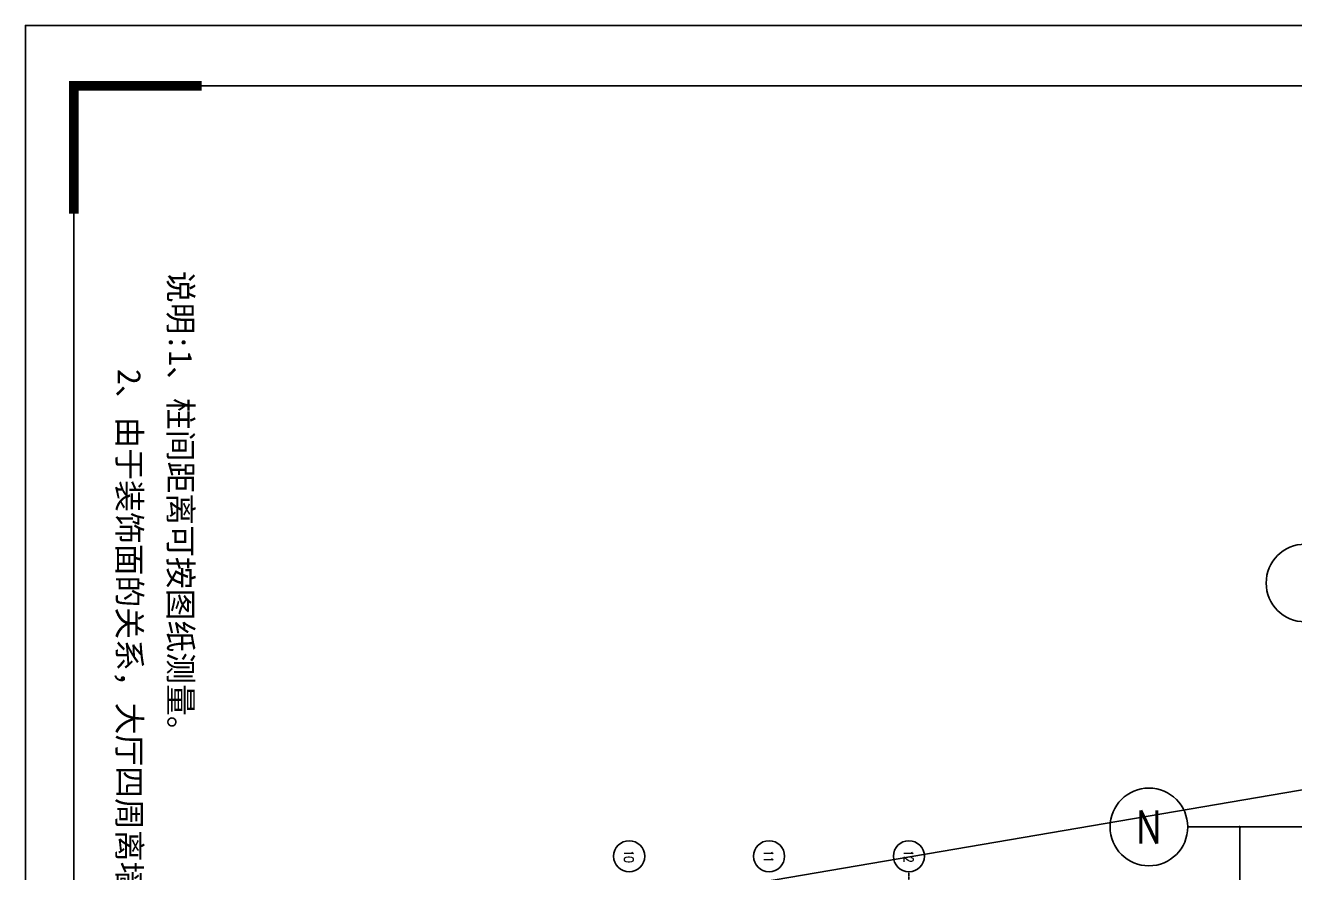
# Model space of a CAD drawing. Header units: inches. Extents: x -449189 to -231461, y -105857 to 48108.
# Drawn here: x -449189 to -367516, y -6424 to 48108 of the extents above; entities that cross this region are included whole.
import ezdxf
from ezdxf.enums import TextEntityAlignment as Align

# ---------------------------------------------------------------- set-up
doc = ezdxf.new("R2010")
doc.units = ezdxf.units.IN
doc.header["$MEASUREMENT"] = 0
doc.linetypes.add('CENTER', pattern=[2, 1.25, -0.25, 0.25, -0.25])
for name, color, linetype in [('AREATEXT', 3, 'Continuous'), ('DIM', 3, 'Continuous'), ('GRID', 8, 'Continuous'), ('WALL', 255, 'Continuous')]:
    doc.layers.add(name, color=color, linetype=linetype)
doc.styles.add('BLKBLD', font='STXIHEI.TTF', dxfattribs={"height": 0.45})
doc.styles.add('SIMPLEX', font='SIMPLEX.shx', dxfattribs={"width": 0.9, "height": 1000})
doc.styles.get("Standard").update_dxf_attribs({"font": 'arial.ttf'})
doc.dimstyles.new('DIM-200MM', dxfattribs={"dimtxt": 1000, "dimasz": 120, "dimexe": 10, "dimexo": 10, "dimgap": 0.7, "dimtad": 1, "dimdec": 0, "dimrnd": 5, "dimzin": 1, "dimdsep": 46, "dimtxsty": 'Standard', "dimblk": 'OBLIQUE', "dimcen": 0.5, "dimdle": 1, "dimclrd": 256, "dimclre": 256, "dimclrt": 7, "dimaunit": 1, "dimadec": 0, "dimazin": 0, "dimtfac": 1, "dimtdec": 0, "dimtix": 1, "dimtmove": 2, "dimatfit": 3, "dimfxl": 0, "dimtolj": 1, "dimtzin": 1, "dimarcsym": 0})

# ---------------------------------------------------------------- blocks, each defined once
blk = doc.blocks.new('_Oblique')
at = {"color": 0, "linetype": 'ByBlock', "lineweight": -2}
blk.add_line((-0.5, -0.5), (0.5, 0.5), dxfattribs=at)
blk = doc.blocks.new('*D188')
at = {"layer": 'DEFPOINTS', "color": 0, "transparency": 16777216}
for p in [(-371835, -3485), (-371835, -14485), (-371040, -14485)]:
    blk.add_point(p, dxfattribs=at)
at = {"layer": 'DIM', "lineweight": -2, "transparency": 16777216}
for p, q in [((-371540, -3485), (-371030, -3485)), ((-371040, -3484), (-371040, -14486)), ((-371540, -14485), (-371030, -14485))]:
    blk.add_line(p, q, dxfattribs=at)
at = {"layer": 'DIM', "lineweight": -2, "transparency": 16777216, "xscale": 120, "yscale": 120, "zscale": 120}
for p, rotation in [((-371040, -3485), 90), ((-371040, -14485), 270)]:
    blk.add_blockref('_Oblique', p, dxfattribs=dict(at, rotation=rotation))
at = {"layer": 'DIM', "color": 7, "transparency": 16777216, "insert": (-371551, -8985), "char_height": 1000, "attachment_point": 5, "rotation": 90}
blk.add_mtext('\\A1;11000', dxfattribs=at)

msp = doc.modelspace()

# ---------------------------------------------------------------- linework, layer by layer
for points in [[(-449188.8899, -95488.6722), (-449188.8899, 48108.1278), (-241828.8899, 48108.1278)], [(-410735.3982, -8569.1865), (-358347.963, 395.1051)]]:
    msp.add_lwpolyline(points)
at = {"const_width": 622.08}
msp.add_lwpolyline([(-446078.4899, 35986.7019), (-446078.4899, 44220.1278), (-437845.064, 44220.1278)], dxfattribs=at)
msp.add_lwpolyline([(-446078.4899, 44220.1278), (-234571.2899, 44220.1278), (-234571.2899, -101968.6722), (-446078.4899, -101968.6722)], close=True)
at = {"layer": 'DIM'}
msp.add_line((-374393.1152, -3485.2816), (-366848.203, -3485.2816), dxfattribs=at)
for centre in [(-366848.203, 12215.9834), (-376893.1152, -3485.2816)]:
    msp.add_circle(centre, 2500, dxfattribs=at)
at = {"layer": 'GRID', "linetype": 'CENTER'}
msp.add_line((-392335.3894, -6369.2611), (-392335.3894, -50758.3374), dxfattribs=at)
at = {"layer": 'WALL', "color": 0}
for centre in [(-410335.3894, -5369.2611), (-401335.3894, -5369.2611), (-392335.3894, -5369.2611)]:
    msp.add_circle(centre, 1000, dxfattribs=at)

# ---------------------------------------------------------------- texts
at = {"layer": 'AREATEXT', "color": 1, "style": 'BLKBLD'}
for s, p in [('说明:1、柱间距离可按图纸测量。', (-439948.8603, 32308.0459)), ('2、由于装饰面的关系，大厅四周离墙的距离请不要在图中测量，而以图中的标注为准', (-443247.7667, 25995.8697))]:
    msp.add_text(s, height=1500, rotation=270, dxfattribs=at).set_placement(p)
at = {"layer": 'WALL', "color": 0, "style": 'SIMPLEX', "width": 0.8}
msp.add_text('N', height=2125, dxfattribs=at).set_placement((-376893.1152, -3485.2816), align=Align.MIDDLE)
for s, p in [('10', (-410360.3894, -5369.2611)), ('11', (-401360.3894, -5369.2611)), ('12', (-392360.3894, -5369.2611))]:
    msp.add_text(s, height=600, rotation=270, dxfattribs=at).set_placement(p, align=Align.MIDDLE_CENTER)

# ---------------------------------------------------------------- dimensions: what is measured, and where the dimension line sits
at = {"layer": 'DIM', "color": 0}
dim = msp.add_linear_dim(base=(-371040.0153, -14485.2816), p1=(-371834.5511, -3485.2816), p2=(-371834.5511, -14485.2816), angle=90, dimstyle='DIM-200MM', dxfattribs=at)
dim.commit()
dim.dimension.update_dxf_attribs({"geometry": '*D188', "text_midpoint": (-371551.2882, -8985.2816)})

doc.saveas('drawing.dxf')
